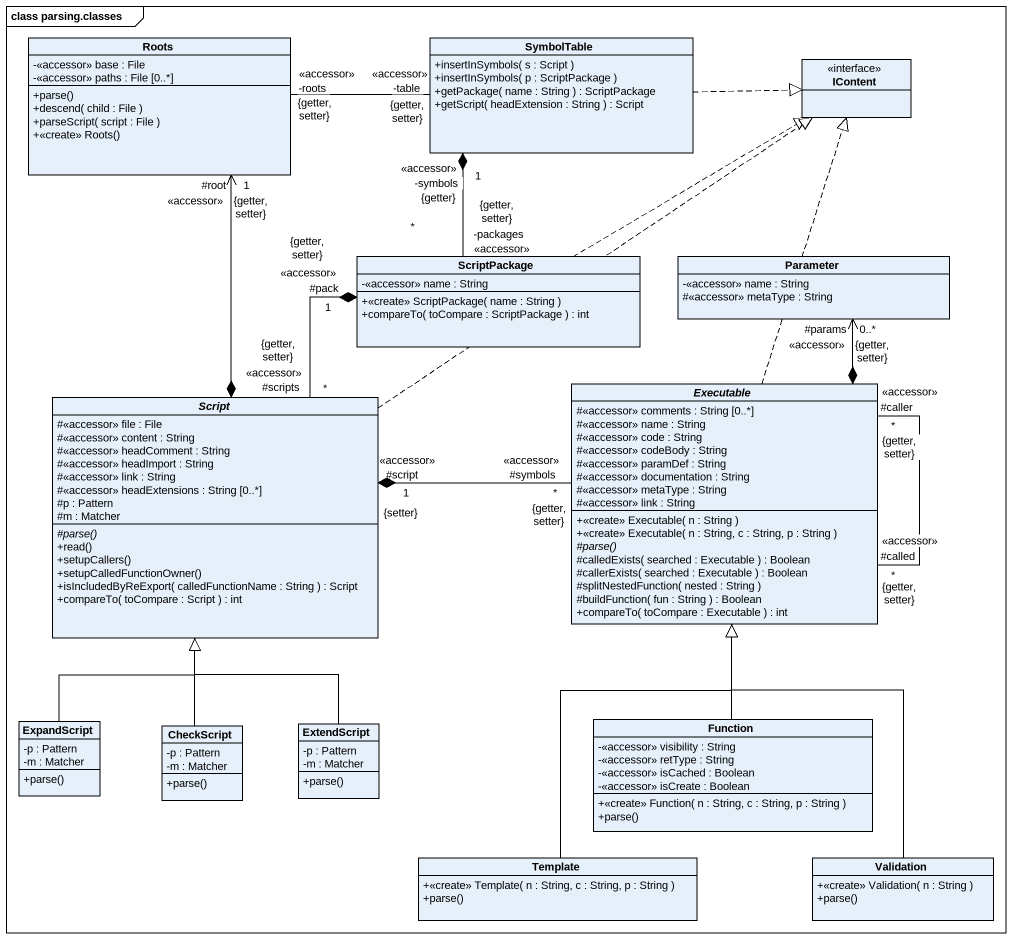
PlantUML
@startuml
mainframe class parsing.classes
hide circle
hide empty members
skinparam classAttributeIconSize 0
class Roots {
  -<<accessor>> base : File
  -<<accessor>> paths : File [0..*]
  +parse()
  +descend( child : File )
  +parseScript( script : File )
  +<<create>> Roots()
}
class SymbolTable {
  +insertInSymbols( s : Script )
  +insertInSymbols( p : ScriptPackage )
  +getPackage( name : String ) : ScriptPackage
  +getScript( headExtension : String ) : Script
}
interface IContent
class ScriptPackage {
  -<<accessor>> name : String
  +<<create>> ScriptPackage( name : String )
  +compareTo( toCompare : ScriptPackage ) : int
}
class Parameter {
  -<<accessor>> name : String
  #<<accessor>> metaType : String
}
abstract class Executable {
  #<<accessor>> comments : String [0..*]
  #<<accessor>> name : String
  #<<accessor>> code : String
  #<<accessor>> codeBody : String
  #<<accessor>> paramDef : String
  #<<accessor>> documentation : String
  #<<accessor>> metaType : String
  #<<accessor>> link : String
  +<<create>> Executable( n : String )
  +<<create>> Executable( n : String, c : String, p : String )
  {abstract} #parse()
  #calledExists( searched : Executable ) : Boolean
  #callerExists( searched : Executable ) : Boolean
  #splitNestedFunction( nested : String )
  #buildFunction( fun : String ) : Boolean
  +compareTo( toCompare : Executable ) : int
}
abstract class Script {
  #<<accessor>> file : File
  #<<accessor>> content : String
  #<<accessor>> headComment : String
  #<<accessor>> headImport : String
  #<<accessor>> link : String
  #<<accessor>> headExtensions : String [0..*]
  #p : Pattern
  #m : Matcher
  {abstract} #parse()
  +read()
  +setupCallers()
  +setupCalledFunctionOwner()
  +isIncludedByReExport( calledFunctionName : String ) : Script
  +compareTo( toCompare : Script ) : int
}
class ExpandScript {
  -p : Pattern
  -m : Matcher
  +parse()
}
class CheckScript {
  -p : Pattern
  -m : Matcher
  +parse()
}
class ExtendScript {
  -p : Pattern
  -m : Matcher
  +parse()
}
class Function {
  -<<accessor>> visibility : String
  -<<accessor>> retType : String
  -<<accessor>> isCached : Boolean
  -<<accessor>> isCreate : Boolean
  +<<create>> Function( n : String, c : String, p : String )
  +parse()
}
class Template {
  +<<create>> Template( n : String, c : String, p : String )
  +parse()
}
class Validation {
  +<<create>> Validation( n : String )
  +parse()
}
SymbolTable "-table\n<<accessor>>\n{getter, setter}" -left- "-roots\n{getter, setter}" Roots : <<accessor>>
SymbolTable .right.|> IContent
SymbolTable "<<accessor>>\n{getter, setter}\n-symbols\n1" *-- "-packages\n*\n<<accessor>>\n{getter}" ScriptPackage
ScriptPackage .right.|> IContent
ScriptPackage "1\n#pack\n<<accessor>>" *-- "#scripts\n*\n<<accessor>>\n{getter, setter}" Script : {getter, setter}
Executable .up.|> IContent
Executable *-up-> "0..*\n#params\n<<accessor>>\n{getter, setter}" Parameter
Executable "#caller\n*\n<<accessor>>\n{getter, setter}" -- "#called\n*\n<<accessor>>\n{getter, setter}" Executable
Script *-up-> "#root\n1\n<<accessor>>\n{getter, setter}" Roots
Script .up.|> IContent
Script "#script\n1\n<<accessor>>\n{setter}" *-right- "#symbols\n*\n<<accessor>>\n{getter, setter}" Executable
ExpandScript -up-|> Script
CheckScript -up-|> Script
ExtendScript -up-|> Script
Function -up-|> Executable
Template -up-|> Executable
Validation -up-|> Executable
@enduml
